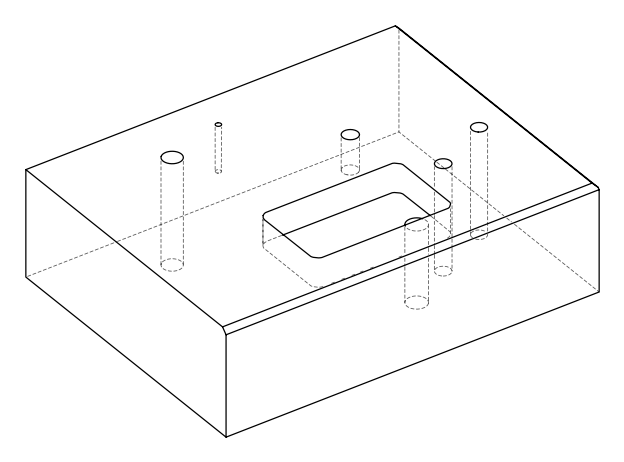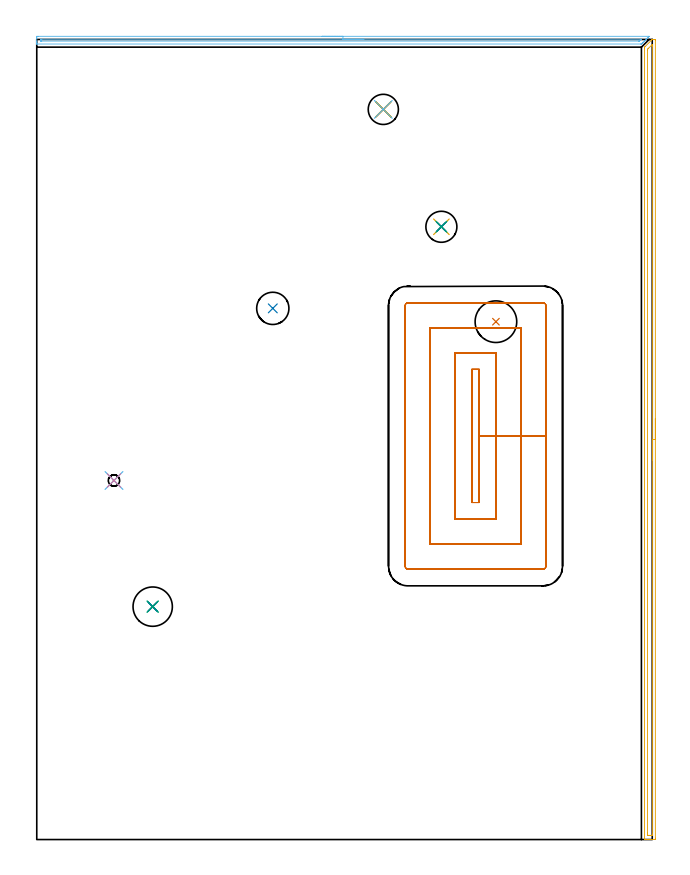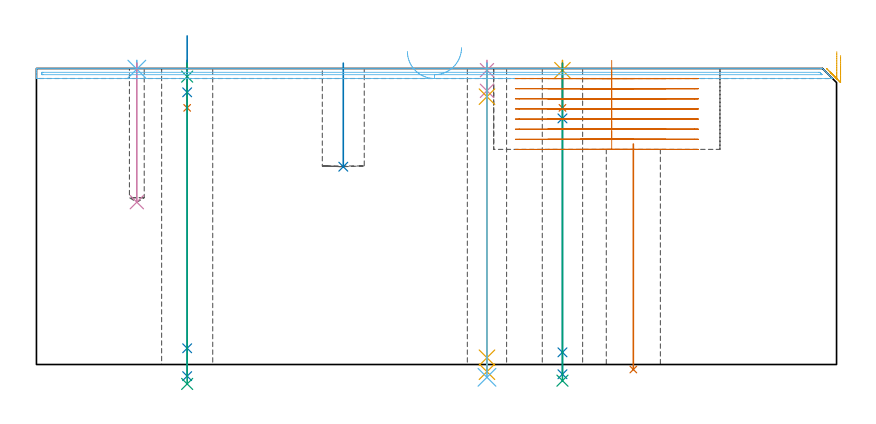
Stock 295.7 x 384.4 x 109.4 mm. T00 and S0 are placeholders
(PLAN: 19 operations, 14 tool changes, 33 min)
(1 INDEXABLE_INSERT_DRILL_THROUGH_HOLE_FROM_SOLID | STEP1HOLE_2 | NXT0302_011 | 0.34 min | 34326 mm3)
(2 INDEXABLE_INSERT_DRILL_BLIND_HOLE_FROM_SOLID | STEP1POCKET | NXT0302_002 | 0.15 min | 6803 mm3)
(3 SPOT_DRILL | STEP1HOLE | NXT0321_9005460120000 | 0.05 min | 180 mm3)
(4 SPOT_DRILL_1 | STEP1HOLE_1 | NXT0321_9005460120000 | 0.03 min | 4 mm3)
(5 SPOT_DRILL_2 | STEP1HOLE_3 | NXT0321_9005460120000 | 0.03 min | 3 mm3)
(6 SPOT_DRILL_3 | STEP1POCKET_1 | NXT0321_9005460120000 | 0.03 min | 3 mm3)
(7 DRILL_BLIND_HOLE_INTO_CENTER | STEP1HOLE | UGT0301_492 | 0.07 min | 791 mm3)
(8 GUN_DRILL_THROUGH_HOLE | STEP1HOLE | UGT0307_009 | 0.63 min | 11362 mm3)
(9 DRILL_TO_ENLARGE_THROUGH_HOLE | STEP1HOLE | UGT0301_257 | 0.48 min | 18315 mm3)
(10 DRILL_BLIND_HOLE_INTO_CENTER_1 | STEP1HOLE_1 | UGT0301_450 | 0.04 min | 167 mm3)
(11 GUN_DRILL_THROUGH_HOLE_1 | STEP1HOLE_1 | UGT0307_001 | 0.52 min | 1975 mm3)
(12 SPADE_DRILL_TO_ENLARGE_THROUGH_HOLE | STEP1HOLE_1 | UGT0306_005 | 0.47 min | 15886 mm3)
(13 DRILL_BLIND_HOLE_INTO_CENTER_2 | STEP1HOLE_3 | UGT0301_492 | 0.07 min | 925 mm3)
(14 GUN_DRILL_THROUGH_HOLE_2 | STEP1HOLE_3 | UGT0307_006 | 0.54 min | 6118 mm3)
(15 DRILL_TO_ENLARGE_THROUGH_HOLE_1 | STEP1HOLE_3 | UGT0301_280 | 0.47 min | 11990 mm3)
(16 DRILL_BLIND_HOLE_INTO_CENTER_3 | STEP1POCKET_1 | UGT0301_450 | 0.21 min | 1131 mm3)
(17 AREA_MILL | FG_CHAMFER_SURFACE | UGT0205_001 | 6.32 min | 5194 mm3)
(18 AREA_MILL_1 | FG_CHAMFER_SURFACE_1 | UGT0205_001 | 4.83 min | 2003 mm3)
(19 MILL_RECTANGULAR_POCKET | POCKET_RECTANGULAR_STRAIGHT | UGT0201_008 | Follow Part, ap 4, ae 75% | 17.69 min | 348370 mm3)
(TOOL NXT0302_011 | Index. Insert Drill 20mm [880-D2000L25-05] | D20 PA176 FL100 Z2)
(TOOL NXT0302_002 | Index. Insert Drill 15.5mm [880-D1550L20-05] | D15.5 PA176 FL78 Z2)
(TOOL NXT0321_9005460120000 | NC Spot Drill, 142deg, 12mm, Carbide, Uncoated | D12 PA142 FL30 Z2)
(TOOL UGT0301_492 | Carbide Drill 9.7 mm | D9.7 PA118 FL87 Z2)
(TOOL UGT0307_009 | Gun Drill 12 mm | D12 PA130 FL24 Z1)
(TOOL UGT0301_257 | Twist Drill 18.9 mm | D18.9 PA118 FL135 Z2)
(TOOL UGT0301_450 | Carbide Drill 5.5 mm | D5.5 PA118 FL57 Z2)
(TOOL UGT0307_001 | Gun Drill 5 mm | D5 PA130 FL24 Z1)
(TOOL UGT0306_005 | Spade Drill 14.5mm | D14.5 PA132 FL10 Z2)
(TOOL UGT0307_006 | Gun Drill 9 mm | D9 PA130 FL24 Z1)
(TOOL UGT0301_280 | Twist Drill 14.9 mm | D14.9 PA118 FL114 Z2)
(TOOL UGT0205_001 | Chamfer Mill 20 x 3 x 45 deg. | D20 FL50 Z2)
(TOOL UGT0201_008 | End Mill 16 mm | D16 FL32 Z4)
(OP 1 INDEXABLE_INSERT_DRILL_THROUGH_HOLE_FROM_SOLID)
G17 G21 G94 G90
T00 M6
G54
G17 G0 G90 X220.6 Y248.8 S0 M3
G43 Z119.4 H1
G94 G81 G98 Z-1.849 F250. R81.5
G80
M5
M2
(OP 2 INDEXABLE_INSERT_DRILL_BLIND_HOLE_FROM_SOLID)
G17 G21 G94 G90
T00 M6
G54
G17 G0 G90 X113.4 Y255.2 S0 M3
G43 Z119.4 H1
G94 G81 G98 Z73.1 F250. R111.4
G80
M5
M2
(OP 3 SPOT_DRILL)
G17 G21 G94 G90
T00 M6
G54
G17 G0 G90 X55.7 Y111.9 S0 M3
G43 Z119.4 H0
G94 G81 G98 Z106.4 F250. R112.4
G80
M5
M2
(OP 4 SPOT_DRILL_1)
G17 G21 G94 G90
T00 M6
G54
G17 G0 G90 X166.5 Y350.8 S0 M3
G43 Z119.4 H0
G94 G81 G98 Z108.776 F250. R112.4
G80
M5
M2
(OP 5 SPOT_DRILL_2)
G17 G21 G94 G90
T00 M6
G54
G17 G0 G90 X194.4 Y294.4 S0 M3
G43 Z119.4 H0
G94 G81 G98 Z108.759 F250. R112.4
G80
M5
M2
(OP 6 SPOT_DRILL_3)
G17 G21 G94 G90
T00 M6
G54
G17 G0 G90 X37.1 Y172.5 S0 M3
G43 Z119.4 H0
G94 G81 G98 Z109.163 F250. R112.4
G80
M5
M2
(OP 7 DRILL_BLIND_HOLE_INTO_CENTER)
G17 G21 G94 G90
T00 M6
G54
G17 G0 G90 X55.7 Y111.9 S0 M3
G43 Z119.4 H0
G94 G81 G98 Z94.85 F250. R111.4
G80
M5
M2
(OP 8 GUN_DRILL_THROUGH_HOLE)
G17 G21 G94 G90
T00 M6
G54
G17 G0 G90 X55.7 Y111.9 M8
G43 Z121.449 H0
S716 M3
G94 G1 Z100.602 F125. M26
G4 X.084
Z6. F250.
G4 X.084
Z-4.298 F125.
G4 X.084
M5
M9
G0 Z121.449
M2
(OP 9 DRILL_TO_ENLARGE_THROUGH_HOLE)
G17 G21 G94 G90
T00 M6
G54
G17 G0 G90 X55.7 Y111.9 S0 M3
G43 Z119.4 H0
G94 G73 G98 Z-7.178 F250. Q16.654 R111.4
G80
M5
M2
(OP 10 DRILL_BLIND_HOLE_INTO_CENTER_1)
G17 G21 G94 G90
T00 M6
G54
G17 G0 G90 X166.5 Y350.8 S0 M3
G43 Z119.4 H0
G94 G81 G98 Z101.15 F250. R111.4
G80
M5
M2
(OP 11 GUN_DRILL_THROUGH_HOLE_1)
G17 G21 G94 G90
T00 M6
G54
G17 G0 G90 X166.5 Y350.8 M8
G43 Z119.4 H0
Z110.265
S716 M3
G94 G1 Z98.986 F125. M26
G4 X.084
Z2.5 F250.
G4 X.084
Z-2.666 F125.
G4 X.084
M5
M9
G0 Z110.265
Z119.4
M2
(OP 12 SPADE_DRILL_TO_ENLARGE_THROUGH_HOLE)
G17 G21 G94 G90
T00 M6
G54
G17 G0 G90 X166.5 Y350.8 S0 M3
G43 Z119.4 H0
G94 G73 G98 Z-4.728 F250. Q14.266 R111.4
G80
M5
M2
(OP 13 DRILL_BLIND_HOLE_INTO_CENTER_2)
G17 G21 G94 G90
T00 M6
G54
G17 G0 G90 X194.4 Y294.4 S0 M3
G43 Z119.4 H0
G94 G81 G98 Z94.85 F250. R111.4
G80
M5
M2
(OP 14 GUN_DRILL_THROUGH_HOLE_2)
G17 G21 G94 G90
T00 M6
G54
G17 G0 G90 X194.4 Y294.4 M8
G43 Z119.4 H0
Z107.053
S716 M3
G94 G1 Z90.955 F125. M26
G4 X.084
Z4.5 F250.
G4 X.084
Z-3.598 F125.
G4 X.084
M5
M9
G0 Z107.053
Z119.4
M2
(OP 15 DRILL_TO_ENLARGE_THROUGH_HOLE_1)
G17 G21 G94 G90
T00 M6
G54
G17 G0 G90 X194.4 Y294.4 S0 M3
G43 Z119.4 H0
G94 G73 G98 Z-5.976 F250. Q14.422 R111.4
G80
M5
M2
(OP 16 DRILL_BLIND_HOLE_INTO_CENTER_3)
G17 G21 G94 G90
T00 M6
G54
G17 G0 G90 X37.1 Y172.5 S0 M3
G43 Z119.4 H0
G94 G81 G98 Z60. F250. R111.4
G80
M5
M2
(OP 17 AREA_MILL)
G17 G21 G94 G90
T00 M6
G54
G17 G0 G90 X297.2 Y202.2 S1061 M3
G43 Z119.4 H0
Z114.2
G94 G1 Y202.162 Z113.328 F250.
Y202.048 Z112.464
Y201.859 Z111.612
Y201.597 Z110.78
Y201.263 Z109.974
Y200.86 Z109.2
Y200.391 Z108.464
Y199.86 Z107.772
Y199.271 Z107.129
Y198.628 Z106.54
Y197.936 Z106.008
Y197.2 Z105.54
Y196.426 Z105.137
Y195.62 Z104.803
Y194.788 Z104.541
Y193.936 Z104.352
Y193.072 Z104.238
Y192.2 Z104.2
X297.199 Y0.615 Z104.201
X297.196 Y0.208
X297.192 Y0.01 Z104.205
X296.795 Y0. Z104.6
X295.039 Z106.355
X294.493 Z106.904
X294.161 Z107.235
X293.615 Z107.781
X293.283 Z108.112
X292.306 Z109.093
X292.151 Y0.002 Z109.241
X292.002 Y0.01 Z109.388
X292. Y0.169 Z109.4
Y380.212
X292.003 Y380.695 Z109.388
X292.192 Y380.892 Z109.208
X295.381 Y384.082 Z106.017
X295.478 Y384.18 Z105.918
X295.699 Y384.399 Z105.699
X295.712 Y384.4 Z105.686
X296.961 Z104.434
X297.127 Z104.269
X297.191 Y384.397 Z104.205
X297.197 Y384.231 Z104.203
X297.2 Y384.025 Z104.2
Y192.2
X295.786 Z105.614
X295.785 Y2.536 Z105.615
X295.784 Y2.402 Z105.616
X295.779 Y2.032 Z105.621
X295.425 Y2.009 Z105.975
X295.039 Y2.004 Z106.361
X294.556 Y2. Z106.844
X294.161 Z107.239
X293.677 Z107.723
X293.49 Y2.003 Z107.91
X293.459 Y2.005 Z107.941
X293.43 Y2.009 Z107.97
X293.421 Y2.046 Z107.979
X293.416 Y2.266 Z107.984
X293.415 Y2.402 Z107.985
X293.414 Y3.161 Z107.986
X293.415 Y379.319 Z107.985
X293.416 Y379.508 Z107.984
X293.419 Y379.603 Z107.981
X293.421 Y379.647 Z107.979
X293.441 Y379.68 Z107.959
X293.622 Y379.866 Z107.778
X293.962 Y380.212 Z107.438
X295.391 Y381.64 Z106.009
X295.751 Y381.998 Z105.649
X295.759 Y381.999 Z105.641
X295.779 Y381.998 Z105.621
X295.786 Y381.105 Z105.614
Y192.2
Y191.328 Z105.652
Y190.463 Z105.766
Y189.612 Z105.955
Y188.78 Z106.217
Y187.974 Z106.551
Y187.2 Z106.954
Y186.464 Z107.423
Y185.772 Z107.954
Y185.129 Z108.543
Y184.54 Z109.186
Y184.008 Z109.878
Y183.54 Z110.614
Y183.137 Z111.388
Y182.803 Z112.194
Y182.541 Z113.026
Y182.352 Z113.878
Y182.238 Z114.743
Y182.2 Z115.614
G0 Z119.4
M5
M2
(OP 18 AREA_MILL_1)
G17 G21 G94 G90
T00 M6
G54
G17 G0 G90 X137.1 Y385.9 S1061 M3
G43 Z119.4 H0
Z115.7
G94 G1 X137.138 Z114.828 F250.
X137.252 Z113.964
X137.441 Z113.112
X137.703 Z112.28
X138.037 Z111.474
X138.44 Z110.7
X138.908 Z109.964
X139.439 Z109.272
X140.029 Z108.629
X140.672 Z108.04
X141.364 Z107.508
X142.1 Z107.04
X142.874 Z106.637
X143.68 Z106.303
X144.512 Z106.041
X145.363 Z105.852
X146.228 Z105.738
X147.1 Z105.7
X293.934
X294.179 Y385.895 Z105.704
X294.182 Y385.894 Z105.705
X294.179 Y385.879 Z105.72
X293.958 Y385.658 Z105.942
X293.882 Y385.581 Z106.018
X293.681 Y385.38 Z106.216
X293.092 Y384.792 Z106.808
X292.988 Y384.688 Z106.911
X292.795 Y384.493 Z107.103
X292.225 Y383.925 Z107.675
X292.095 Y383.795 Z107.804
X291.909 Y383.607 Z107.989
X291.359 Y383.059 Z108.541
X291.022 Y382.72 Z108.876
X290.904 Y382.603 Z108.995
X290.607 Y382.307 Z109.293
X290.53 Y382.232 Z109.368
X290.5 Y382.207 Z109.393
X290.011 Y382.2 Z109.4
X0.169
X0.009 Y382.203 Z109.388
X0. Y382.229 Z109.362
Y382.594 Z109.005
Y382.935 Z108.664
Y383.607 Z107.988
Y384.829 Z106.768
X0.004 Y385.38 Z106.215
X0.008 Y385.891 Z105.705
X0.098 Y385.894 Z105.702
X0.616 Y385.9 Z105.7
X147.1
Y384.486 Z107.114
X290.019
X290.222 Y384.481 Z107.119
X290.31 Y384.479 Z107.121
X290.298 Y384.46 Z107.14
X290.271 Y384.428 Z107.172
X290.177 Y384.328 Z107.272
X290.101 Y384.251 Z107.349
X290.011 Y384.161 Z107.439
X289.732 Y383.884 Z107.716
X289.638 Y383.792 Z107.808
X289.503 Y383.665 Z107.935
X289.443 Y383.621 Z107.979
X289.337 Y383.619 Z107.981
X289.11 Y383.614 Z107.986
X2.402
X2.18 Y383.616 Z107.984
X2.072 Y383.618 Z107.982
X2.022 Y383.621 Z107.979
X2.009 Y383.627 Z107.973
X2.007 Y383.645 Z107.955
X2.004 Y383.752 Z107.848
X2.002 Y384.004 Z107.596
X2.01 Y384.367 Z107.233
X2.023 Y384.479 Z107.121
X2.069 Y384.481 Z107.119
X2.179 Y384.484 Z107.116
X2.4 Y384.486 Z107.114
X147.1
X147.971 Z107.152
X148.836 Z107.266
X149.688 Z107.455
X150.52 Z107.717
X151.326 Z108.051
X152.1 Z108.454
X152.836 Z108.923
X153.528 Z109.454
X154.171 Z110.043
X154.76 Z110.686
X155.291 Z111.378
X155.76 Z112.114
X156.163 Z112.888
X156.497 Z113.694
X156.759 Z114.526
X156.948 Z115.378
X157.062 Z116.243
X157.1 Z117.114
G0 Z119.4
M5
M2
(OP 19 MILL_RECTANGULAR_POCKET)
G17 G21 G94 G90
T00 M6
G54
G17 G0 G90 X212.6 Y168.755 S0 M3
G43 Z119.4 H0
Z112.4
G94 G1 Y193.9 Z105.662 F250.
Y225.9 F500.
X209.
Y161.9
X212.6
Y193.9
X220.6
Y233.9
X201.
Y153.9
X220.6
Y193.9
X232.6
Y245.9
X189.
Y141.9
X232.6
Y193.9
X244.6
Y256.5
G3 X243.2 Y257.9 R1.4
G1 X178.4
G3 X177. Y256.5 R1.4
G1 Y131.3
G3 X178.4 Y129.9 R1.4
G1 X243.2
G3 X244.6 Y131.3 R1.4
G1 Y193.9
Y194.9
G0 X212.6 Y168.755 Z108.662
G1 Y193.9 Z101.925 F250.
Y225.9 F500.
X209.
Y161.9
X212.6
Y193.9
X220.6
Y233.9
X201.
Y153.9
X220.6
Y193.9
X232.6
Y245.9
X189.
Y141.9
X232.6
Y193.9
X244.6
Y256.5
G3 X243.2 Y257.9 R1.4
G1 X178.4
G3 X177. Y256.5 R1.4
G1 Y131.3
G3 X178.4 Y129.9 R1.4
G1 X243.2
G3 X244.6 Y131.3 R1.4
G1 Y193.9
Y194.9
G0 X212.6 Y168.755 Z104.925
G1 Y193.9 Z98.187 F250.
Y225.9 F500.
X209.
Y161.9
X212.6
Y193.9
X220.6
Y233.9
X201.
Y153.9
X220.6
Y193.9
X232.6
Y245.9
X189.
Y141.9
X232.6
Y193.9
X244.6
Y256.5
G3 X243.2 Y257.9 R1.4
G1 X178.4
G3 X177. Y256.5 R1.4
G1 Y131.3
G3 X178.4 Y129.9 R1.4
G1 X243.2
G3 X244.6 Y131.3 R1.4
G1 Y193.9
Y194.9
G0 X212.6 Y168.755 Z101.187
G1 Y193.9 Z94.45 F250.
Y225.9 F500.
X209.
Y161.9
X212.6
Y193.9
X220.6
Y233.9
X201.
Y153.9
X220.6
Y193.9
X232.6
Y245.9
X189.
Y141.9
X232.6
Y193.9
X244.6
Y256.5
G3 X243.2 Y257.9 R1.4
G1 X178.4
G3 X177. Y256.5 R1.4
G1 Y131.3
G3 X178.4 Y129.9 R1.4
G1 X243.2
G3 X244.6 Y131.3 R1.4
G1 Y193.9
Y194.9
G0 X212.6 Y168.755 Z97.45
G1 Y193.9 Z90.712 F250.
Y225.9 F500.
X209.
Y161.9
X212.6
Y193.9
X220.6
Y233.9
X201.
Y153.9
X220.6
Y193.9
X232.6
Y245.9
X189.
Y141.9
X232.6
Y193.9
X244.6
Y256.5
G3 X243.2 Y257.9 R1.4
G1 X178.4
G3 X177. Y256.5 R1.4
G1 Y131.3
G3 X178.4 Y129.9 R1.4
G1 X243.2
G3 X244.6 Y131.3 R1.4
G1 Y193.9
Y194.9
G0 X212.6 Y168.755 Z93.712
G1 Y193.9 Z86.975 F250.
Y225.9 F500.
X209.
Y161.9
X212.6
Y193.9
X220.6
Y233.9
X201.
Y153.9
X220.6
Y193.9
X232.6
Y245.9
X189.
Y141.9
X232.6
Y193.9
X244.6
Y256.5
G3 X243.2 Y257.9 R1.4
G1 X178.4
G3 X177. Y256.5 R1.4
G1 Y131.3
G3 X178.4 Y129.9 R1.4
G1 X243.2
G3 X244.6 Y131.3 R1.4
G1 Y193.9
Y194.9
G0 X212.6 Y168.755 Z89.975
G1 Y193.9 Z83.237 F250.
Y225.9 F500.
X209.
Y161.9
X212.6
Y193.9
X220.6
Y233.9
X201.
Y153.9
X220.6
Y193.9
X232.6
Y245.9
X189.
Y141.9
X232.6
Y193.9
X244.6
Y256.5
G3 X243.2 Y257.9 R1.4
G1 X178.4
G3 X177. Y256.5 R1.4
G1 Y131.3
G3 X178.4 Y129.9 R1.4
G1 X243.2
G3 X244.6 Y131.3 R1.4
G1 Y193.9
Y194.9
G0 X212.6 Y168.755 Z86.237
G1 Y193.9 Z79.5 F250.
Y225.9 F500.
X209.
Y161.9
X212.6
Y193.9
X220.6
Y233.9
X201.
Y153.9
X220.6
Y193.9
X232.6
Y245.9
X189.
Y141.9
X232.6
Y193.9
X244.6
Y256.5
G3 X243.2 Y257.9 R1.4
G1 X178.4
G3 X177. Y256.5 R1.4
G1 Y131.3
G3 X178.4 Y129.9 R1.4
G1 X243.2
G3 X244.6 Y131.3 R1.4
G1 Y193.9
Y194.9
G0 Z119.4
M5
M2
